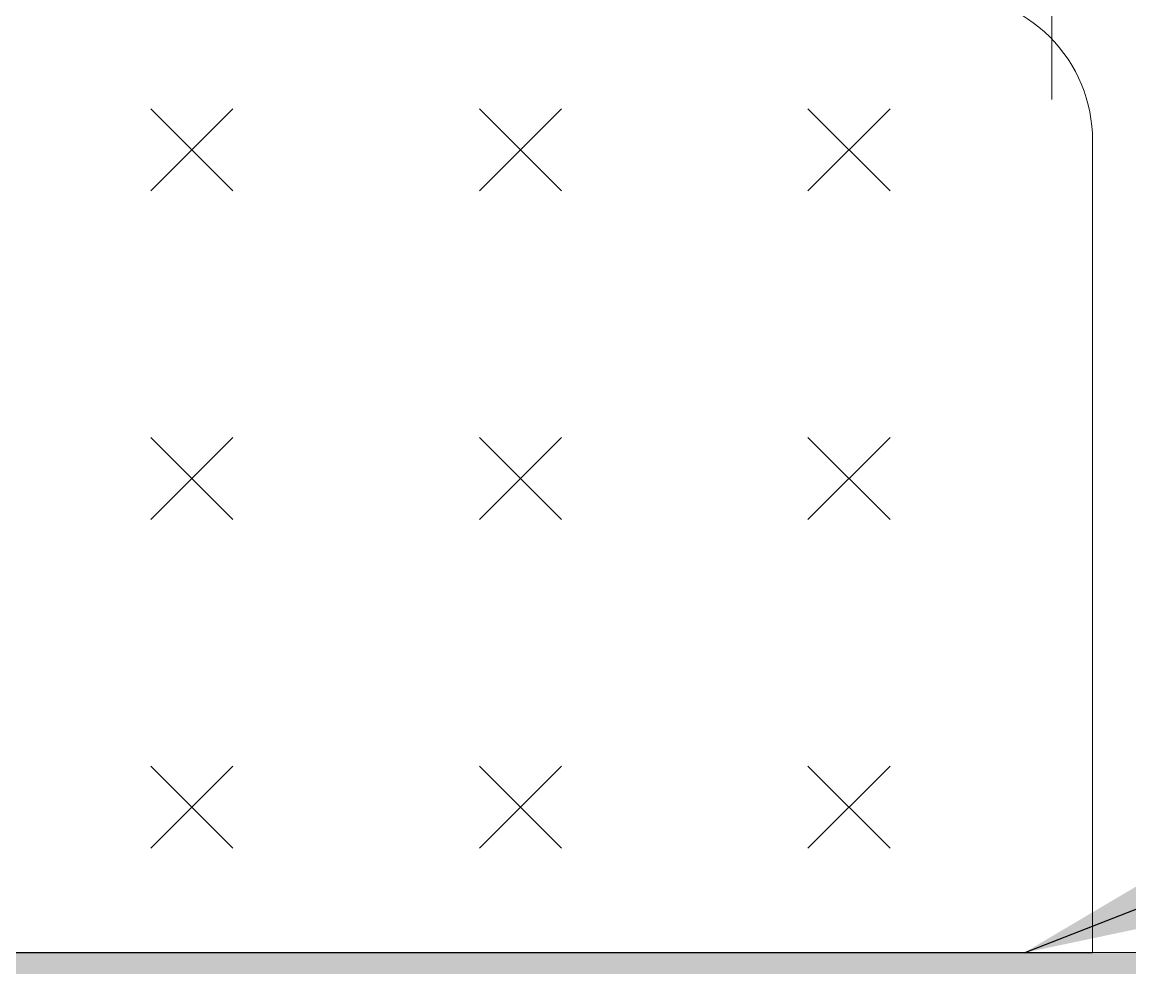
# Model space of a CAD drawing. Header units: millimetres. Extents: x 6676 to 14342, y 3639 to 5293.
# Drawn here: x 7257.92 to 7273.06, y 5113.15 to 5126.07 of the extents above; entities that cross this region are included whole.
import ezdxf

# ---------------------------------------------------------------- set-up
doc = ezdxf.new("R2010")
doc.units = ezdxf.units.MM
doc.layers.add('1 - bed panels', color=170, linetype='Continuous', lineweight=9)
doc.layers.add('1 - plaster', color=1, linetype='Continuous', lineweight=9)
doc.layers.add('A-dim-work', color=8, linetype='Continuous')
doc.styles.get("Standard").update_dxf_attribs({"font": 'arial.ttf'})
doc.dimstyles.new('D-50', dxfattribs={"dimtxt": 11, "dimasz": 0.5, "dimexe": 0.2, "dimexo": 0, "dimgap": 0.8, "dimtad": 0, "dimdec": 0, "dimdsep": 46, "dimtxsty": 'Standard', "dimblk": 'ar11', "dimcen": 20, "dimdle": 0.1, "dimse1": 1, "dimse2": 1, "dimclrt": 2, "dimadec": 0, "dimazin": 0, "dimtfac": 1, "dimtdec": 0, "dimtix": 1, "dimtmove": 2, "dimatfit": 3, "dimfxl": 1, "dimtvp": 1, "dimtolj": 1, "dimlwd": -1, "dimlwe": -1, "dimarcsym": 0})

# ---------------------------------------------------------------- blocks, each defined once
blk = doc.blocks.new('ar11')
for p, q in [((0, 14.8866), (0, -14.8866)), ((-4.2426, -4.2426), (4.2426, 4.2426)), ((-12.4055, 0), (12.4055, 0))]:
    blk.add_line(p, q)

msp = doc.modelspace()

# ---------------------------------------------------------------- hatches: boundary and pattern name
at = {"layer": '1 - bed panels', "true_color": 0xc2c2c2}
h = msp.add_hatch(dxfattribs=at)
h.set_pattern_fill('LINE', color=9, scale=1.575, angle=-90)
h.set_pattern_definition([(270, (246.111, -1), (5.000625, -2e-15), [])])
h.paths.add_polyline_path([(7266.731, 5168.298), (7187.156, 5168.398), (7187.149, 5206.341), (7266.725, 5206.341)], flags=16)
h.paths.add_polyline_path([(7176.063, 5113.363), (7180.954, 5113.363), (7180.954, 5124.026), (7183.363, 5126.458), (7204.594, 5126.458), (7202.594, 5128.458), (7202.602, 5133.816), (7204.594, 5136.458), (7250.048, 5136.458), (7252.048, 5134.458), (7252.048, 5128.458), (7250.048, 5126.458), (7270.551, 5126.458), (7272.551, 5124.458), (7272.551, 5113.363), (7276.868, 5113.363), (7276.868, 5215.161), (7176.064, 5215.161), (7176.205, 5113.364)])
h = msp.add_hatch(dxfattribs=at)
h.set_pattern_fill('CROSS', color=9, scale=0.5, angle=135)
h.set_pattern_definition([(135, (6843.217, 3682.4347), (-4.490128, 4e-16), [1.5875, -4.7625]), (225, (6843.217, 3683.5572), (-4e-16, -4.490128), [1.5875, -4.7625])])
edge = h.paths.add_edge_path()
edge.add_line((7272.551, 5113.362), (7272.551, 5124.458))
edge.add_arc((7270.551, 5124.458), 2, 0, 90)
edge.add_line((7270.551, 5126.458), (7183.363, 5126.458))
edge.add_arc((7183.155, 5124.255), 2.213, 84.6061, 185.9412)
edge.add_line((7180.954, 5124.026), (7180.954, 5113.362))
edge.add_line((7180.954, 5113.362), (7272.551, 5113.362))
edge = h.paths.add_edge_path()
edge.add_line((7204.594, 5136.458), (7250.048, 5136.458))
edge.add_arc((7250.048, 5134.458), 2, 0, 90, ccw=False)
edge.add_line((7252.048, 5134.458), (7252.048, 5128.458))
edge.add_arc((7250.048, 5128.458), 2, -90, 0, ccw=False)
edge.add_line((7250.048, 5126.458), (7204.594, 5126.458))
edge.add_arc((7204.594, 5128.458), 2, 180, 270, ccw=False)
edge.add_line((7202.594, 5128.458), (7202.602, 5133.816))
edge.add_arc((7205.601, 5133.628), 3.004, 109.5912, 176.4134, ccw=False)
at = {"layer": '1 - plaster', "true_color": 0xe0a352}
msp.add_hatch(color=33, dxfattribs=at).paths.add_polyline_path([(7285.066, 5111.562), (7173.065, 5111.563), (7173.065, 5113.363), (7285.066, 5113.362)])

# ---------------------------------------------------------------- linework, layer by layer
at = {"layer": '1 - bed panels', "color": 9, "true_color": 0xc2c2c2}
msp.add_lwpolyline([(7272.551, 5113.362), (7272.551, 5124.458, 0.414214), (7270.551, 5126.458), (7183.363, 5126.458, 0.473419), (7180.954, 5124.026), (7180.954, 5113.362)], format="xyb", close=True, dxfattribs=at)
at = {"layer": '1 - plaster'}
msp.add_lwpolyline([(7285.066, 5111.563), (7173.065, 5111.563), (7173.065, 5113.363), (7285.066, 5113.363)], close=True, dxfattribs=at)

# ---------------------------------------------------------------- leaders
at = {"layer": 'A-dim-work', "color": 6, "lineweight": 40, "ltscale": 20}
msp.add_leader([(7271.614, 5113.36), (7303.49, 5125.759), (7384.814, 5125.759)], dimstyle='D-50', override={"dimasz": 5, "dimfxl": 1.25, "dimfxlon": 1}, dxfattribs=at)

doc.saveas('drawing.dxf')
